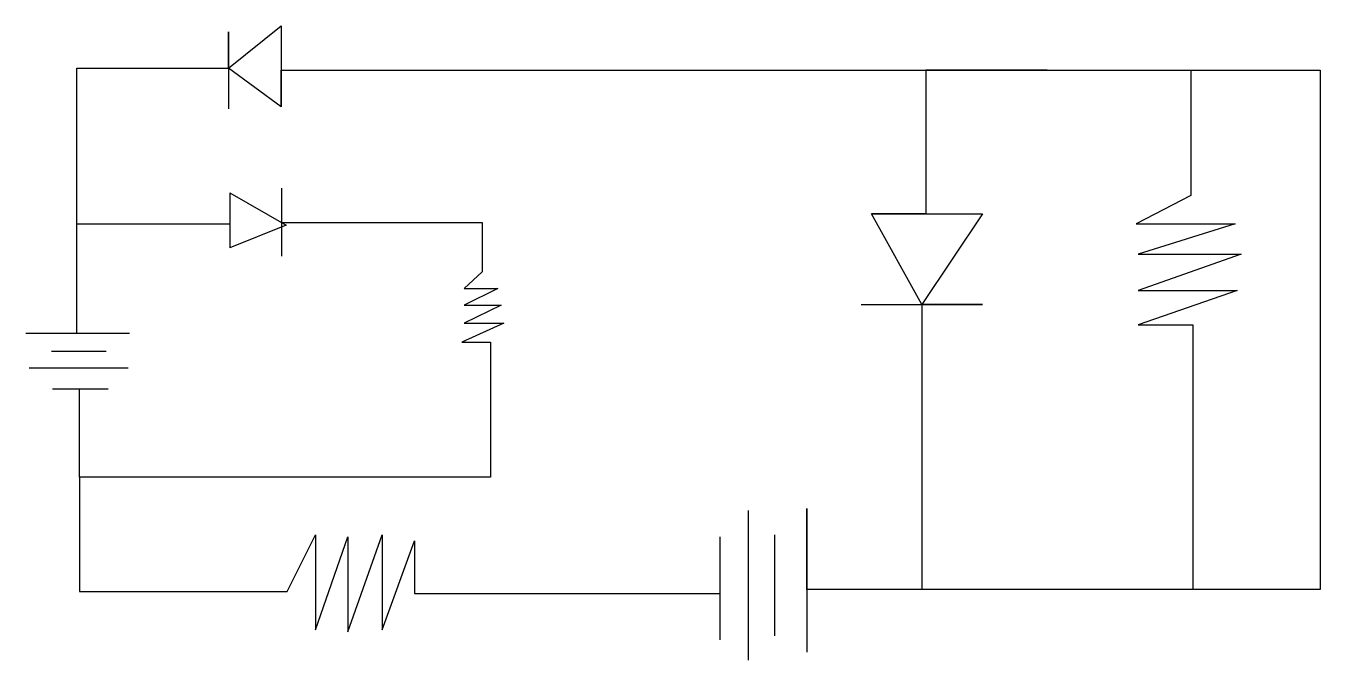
# Model space of a CAD drawing. Header units: millimetres. Extents: x 2505 to 8814, y 896 to 3987.
import ezdxf

# ---------------------------------------------------------------- set-up
doc = ezdxf.new("R2010")
doc.units = ezdxf.units.MM

msp = doc.modelspace()

# ---------------------------------------------------------------- linework, layer by layer
for p, q in [((3493.2, 3780.6), (3749.4, 3987.4)), ((3749.4, 3987.4), (3749.4, 3593.6)), ((3493.2, 3780.6), (3493.2, 3957.8)), ((3493.2, 3957.8), (3493.2, 3583.7)), ((2753.8, 3021.9), (2753.8, 3780.6)), ((2753.8, 3780.6), (3493.2, 3780.6)), ((3749.4, 3593.6), (3493.2, 3780.6)), ((3749.4, 3593.6), (3749.4, 3770.8)), ((3749.4, 3770.8), (7483.8, 3770.8)), ((7483.8, 3770.8), (6892.6, 3770.8)), ((6892.6, 3770.8), (6892.6, 3071.8)), ((7483.8, 3770.8), (8814, 3770.8)), ((7483.8, 3770.8), (8183.4, 3770.8)), ((8183.4, 3770.8), (8183.4, 3160.4)), ((8814, 3770.8), (8814, 1240.6)), ((3499.6, 3173.3), (3499.6, 2905.5)), ((3499.6, 3173.3), (3773.4, 3016.1)), ((3750.1, 3196.6), (3750.1, 2864.8)), ((8183.4, 3160.4), (7917.4, 3022.5)), ((3750.1, 3029.5), (4729, 3029.5)), ((4729, 3029.5), (4729, 2789.1)), ((6892.6, 3071.8), (6626.6, 3071.8)), ((6626.6, 3071.8), (7168.5, 3071.8)), ((6872.9, 2628.7), (6626.6, 3071.8)), ((7168.5, 3071.8), (6872.9, 2628.7)), ((2753.8, 2488.8), (2753.8, 3021.9)), ((2753.8, 3021.9), (3499.6, 3021.9)), ((3773.4, 3016.1), (3499.6, 2905.5)), ((7917.4, 3022.5), (8400.2, 3022.5)), ((8400.2, 3022.5), (7927.2, 2874.9)), ((7927.2, 2874.9), (8429.7, 2874.9)), ((8429.7, 2874.9), (7927.2, 2697.6)), ((4729, 2789.1), (4641.6, 2707.6)), ((4641.6, 2707.6), (4804.8, 2707.6)), ((4804.8, 2707.6), (4641.6, 2626.1)), ((7927.2, 2697.6), (8410, 2697.6)), ((8410, 2697.6), (7927.2, 2530.3)), ((4641.6, 2626.1), (4822.2, 2626.1)), ((4822.2, 2626.1), (4641.6, 2538.7)), ((6577.3, 2628.7), (7168.5, 2628.7)), ((7168.5, 2628.7), (6872.9, 2628.7)), ((6872.9, 2628.7), (6872.9, 1240.6)), ((4833.9, 2538.7), (4630, 2445.6)), ((4641.6, 2538.7), (4833.9, 2538.7)), ((7927.2, 2530.3), (8193.3, 2530.3)), ((8193.3, 2530.3), (8193.3, 1240.6)), ((2504.7, 2488.8), (3009.3, 2488.8)), ((2504.7, 2488.8), (2753.8, 2488.8)), ((2629.5, 2402.1), (2629.5, 2402.1)), ((2629.5, 2402.1), (2895.4, 2402.1)), ((4630, 2445.6), (4769.8, 2445.6)), ((4769.8, 2445.6), (4769.8, 1787.7)), ((2521, 2320.8), (3003.9, 2320.8)), ((2634.9, 2217.8), (2906.2, 2217.8)), ((2765.4, 1787.7), (2765.4, 2217.8)), ((2906.2, 2217.8), (2906.2, 2217.8)), ((4769.8, 1787.7), (2765.4, 1787.7)), ((2765.4, 1787.7), (2765.4, 1230.7)), ((6025.5, 1624.5), (6025.5, 896)), ((6311.3, 1240.6), (6311.3, 1634.4)), ((6311.3, 1634.4), (6311.3, 935.4)), ((3779, 1230.7), (3916.9, 1506.4)), ((3916.9, 1506.4), (3916.9, 1043.7)), ((3916.9, 1043.7), (4074.6, 1496.5)), ((4074.6, 1033.8), (4242.1, 1506.4)), ((4074.6, 1496.5), (4074.6, 1033.8)), ((4242.1, 1506.4), (4242.1, 1043.7)), ((4242.1, 1043.7), (4399.7, 1476.8)), ((4399.7, 1476.8), (4399.7, 1220.9)), ((5887.6, 1496.5), (5887.6, 994.4)), ((6153.6, 1506.4), (6153.6, 1014.1)), ((2765.4, 1230.7), (3779, 1230.7)), ((4399.7, 1220.9), (5887.6, 1220.9)), ((8814, 1240.6), (6311.3, 1240.6))]:
    msp.add_line(p, q)

doc.saveas('drawing.dxf')
